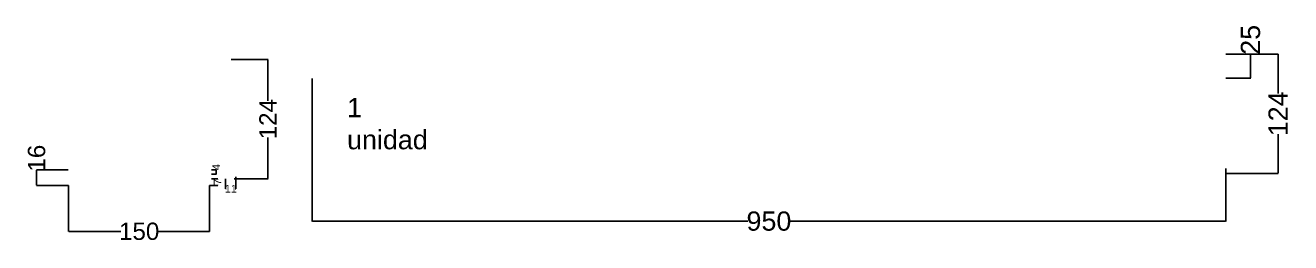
# Model space of a CAD drawing. Header units: inches. Extents: x -100 to 6698, y -3666 to 2622.
# Drawn here: x 5382 to 6698, y 512 to 739 of the extents above; entities that cross this region are included whole.
import ezdxf

# ---------------------------------------------------------------- set-up
doc = ezdxf.new("R2010")
doc.units = ezdxf.units.IN
doc.header["$MEASUREMENT"] = 0
doc.layers.add('Anotacion', color=250, linetype='Continuous')
doc.styles.get("Standard").update_dxf_attribs({"font": 'arial.ttf', "height": 20})
doc.dimstyles.new('Acotacion 2', dxfattribs={"dimtxt": 8, "dimasz": 0.18, "dimexe": 0.18, "dimexo": 0.0625, "dimgap": 0.09, "dimtad": 0, "dimdec": 0, "dimzin": 0, "dimdsep": 46, "dimtxsty": 'Standard', "dimcen": 0.09, "dimadec": 0, "dimazin": 0, "dimtfac": 1, "dimtdec": 0, "dimtofl": 0, "dimtmove": 0, "dimatfit": 3, "dimfxl": 1, "dimtolj": 1, "dimtzin": 0, "dimarcsym": 0})
doc.dimstyles.get("Standard").update_dxf_attribs({"dimtxt": 18, "dimasz": 0.18, "dimexe": 0.18, "dimexo": 0.0625, "dimgap": 0.09, "dimtad": 0, "dimdec": 0, "dimzin": 0, "dimdsep": 46, "dimtxsty": 'Standard', "dimcen": 0.09, "dimadec": 0, "dimazin": 0, "dimtfac": 1, "dimtdec": 0, "dimtofl": 0, "dimtmove": 0, "dimatfit": 3, "dimfxl": 1, "dimtolj": 1, "dimtzin": 0, "dimarcsym": 0})

# ---------------------------------------------------------------- blocks, each defined once
blk = doc.blocks.new('*D2')
at = {"layer": 'Anotacion', "color": 0, "lineweight": -2, "transparency": 16777216}
for p, q in [((5427.3, 571.8), (5427.3, 523.8)), ((5574, 571.8), (5574, 523.8)), ((5427.5, 524), (5481.6, 524)), ((5573.8, 524), (5519.8, 524))]:
    blk.add_line(p, q, dxfattribs=at)
at = {"layer": 'Anotacion', "color": 0, "transparency": 16777216}
for points in [[(5427.5, 524.1), (5427.5, 524), (5427.3, 524)], [(5573.8, 524.1), (5573.8, 524), (5574, 524)]]:
    blk.add_solid(points, dxfattribs=at)
at = {"layer": 'Defpoints', "color": 0, "transparency": 16777216}
for p in [(5427.3, 571.9), (5574, 571.9), (5574, 524)]:
    blk.add_point(p, dxfattribs=at)
at = {"layer": 'Anotacion', "color": 0, "transparency": 16777216, "insert": (5500.7, 524), "char_height": 18, "attachment_point": 5}
blk.add_mtext('\\A1;150', dxfattribs=at)
blk = doc.blocks.new('*D3')
at = {"layer": 'Anotacion', "color": 0, "lineweight": -2, "transparency": 16777216}
for p, q in [((5596.5, 702.9), (5634.7, 702.9)), ((5634.6, 702.7), (5634.6, 659.9)), ((5634.6, 578.9), (5634.6, 621.7)), ((5599.5, 578.7), (5634.7, 578.7))]:
    blk.add_line(p, q, dxfattribs=at)
at = {"layer": 'Anotacion', "color": 0, "transparency": 16777216}
for points in [[(5634.5, 702.7), (5634.6, 702.7), (5634.6, 702.9)], [(5634.5, 578.9), (5634.6, 578.9), (5634.6, 578.7)]]:
    blk.add_solid(points, dxfattribs=at)
at = {"layer": 'Defpoints', "color": 0, "transparency": 16777216}
for p in [(5596.4, 702.9), (5634.6, 702.9), (5599.4, 578.7)]:
    blk.add_point(p, dxfattribs=at)
at = {"layer": 'Anotacion', "color": 0, "transparency": 16777216, "insert": (5634.6, 640.8), "char_height": 18, "attachment_point": 5, "rotation": 90}
blk.add_mtext('\\A1;124', dxfattribs=at)
blk = doc.blocks.new('*D4')
at = {"layer": 'Anotacion', "color": 0, "lineweight": -2, "transparency": 16777216}
for p, q in [((5427, 587.9), (5393.9, 587.9)), ((5394.1, 587.9), (5394.1, 588.1)), ((5394.1, 572.1), (5394.1, 587.7)), ((5427.3, 571.9), (5393.9, 571.9))]:
    blk.add_line(p, q, dxfattribs=at)
at = {"layer": 'Anotacion', "color": 0, "transparency": 16777216}
for points in [[(5394.1, 587.7), (5394.1, 587.7), (5394.1, 587.9)], [(5394.1, 572.1), (5394.1, 572.1), (5394.1, 571.9)]]:
    blk.add_solid(points, dxfattribs=at)
at = {"layer": 'Defpoints', "color": 0, "transparency": 16777216}
for p in [(5394.1, 587.9), (5427.1, 587.9), (5427.3, 571.9)]:
    blk.add_point(p, dxfattribs=at)
at = {"layer": 'Anotacion', "color": 0, "transparency": 16777216, "insert": (5394.1, 600.2), "char_height": 18, "attachment_point": 5, "rotation": 90}
blk.add_mtext('\\A1;16', dxfattribs=at)
blk = doc.blocks.new('*D6')
at = {"layer": 'Anotacion', "color": 0, "lineweight": -2, "transparency": 16777216}
for p, q in [((5574, 571.9), (5582.5, 571.9)), ((5576, 578.7), (5582.5, 578.7)), ((5582.3, 578.5), (5582.3, 578)), ((5582.3, 572.1), (5582.3, 572.6))]:
    blk.add_line(p, q, dxfattribs=at)
at = {"layer": 'Anotacion', "color": 0, "transparency": 16777216}
for points in [[(5582.3, 578.5), (5582.4, 578.5), (5582.3, 578.7)], [(5582.3, 572.1), (5582.4, 572.1), (5582.3, 571.9)]]:
    blk.add_solid(points, dxfattribs=at)
at = {"layer": 'Defpoints', "color": 0, "transparency": 16777216}
for p in [(5574, 571.9), (5576, 578.7), (5582.3, 578.7)]:
    blk.add_point(p, dxfattribs=at)
at = {"layer": 'Anotacion', "color": 0, "transparency": 16777216, "insert": (5582.3, 575.3), "char_height": 8, "attachment_point": 5, "rotation": 90}
blk.add_mtext('\\A1;7', dxfattribs=at)
blk = doc.blocks.new('*D7')
at = {"layer": 'Anotacion', "color": 0, "lineweight": -2, "transparency": 16777216}
for p, q in [((5576, 587.9), (5581, 587.9)), ((5576, 583.7), (5581, 583.7)), ((5580.8, 587.9), (5580.8, 588.1)), ((5580.8, 583.9), (5580.8, 587.7))]:
    blk.add_line(p, q, dxfattribs=at)
at = {"layer": 'Anotacion', "color": 0, "transparency": 16777216}
for points in [[(5580.8, 587.7), (5580.9, 587.7), (5580.8, 587.9)], [(5580.8, 583.9), (5580.9, 583.9), (5580.8, 583.7)]]:
    blk.add_solid(points, dxfattribs=at)
at = {"layer": 'Defpoints', "color": 0, "transparency": 16777216}
for p in [(5576, 587.9), (5576, 583.7), (5580.8, 587.9)]:
    blk.add_point(p, dxfattribs=at)
at = {"layer": 'Anotacion', "color": 0, "transparency": 16777216, "insert": (5580.8, 590.9), "char_height": 8, "attachment_point": 5, "rotation": 90}
blk.add_mtext('\\A1;4', dxfattribs=at)
blk = doc.blocks.new('*D8')
at = {"layer": 'Anotacion', "color": 0, "lineweight": -2, "transparency": 16777216}
for p, q in [((5601.4, 580.7), (5601.4, 568.2)), ((5590.5, 578.7), (5590.5, 568.2)), ((5590.7, 568.4), (5591.3, 568.4)), ((5601.3, 568.4), (5600.6, 568.4))]:
    blk.add_line(p, q, dxfattribs=at)
at = {"layer": 'Anotacion', "color": 0, "transparency": 16777216}
for points in [[(5590.7, 568.4), (5590.7, 568.4), (5590.5, 568.4)], [(5601.3, 568.4), (5601.3, 568.4), (5601.4, 568.4)]]:
    blk.add_solid(points, dxfattribs=at)
at = {"layer": 'Defpoints', "color": 0, "transparency": 16777216}
for p in [(5601.4, 580.7), (5590.5, 578.7), (5590.5, 568.4)]:
    blk.add_point(p, dxfattribs=at)
at = {"layer": 'Anotacion', "color": 0, "transparency": 16777216, "insert": (5596, 568.4), "char_height": 8, "attachment_point": 5}
blk.add_mtext('\\A1;11', dxfattribs=at)
blk = doc.blocks.new('*D13')
at = {"layer": 'Anotacion', "color": 0, "lineweight": -2, "transparency": 16777216}
for p, q in [((5680.6, 683.3), (5680.6, 534.4)), ((6630.6, 589.3), (6630.6, 534.4)), ((5680.8, 534.6), (6133.5, 534.6)), ((6630.5, 534.6), (6177.8, 534.6))]:
    blk.add_line(p, q, dxfattribs=at)
at = {"layer": 'Anotacion', "color": 0, "transparency": 16777216}
for points in [[(5680.8, 534.6), (5680.8, 534.6), (5680.6, 534.6)], [(6630.5, 534.6), (6630.5, 534.6), (6630.6, 534.6)]]:
    blk.add_solid(points, dxfattribs=at)
at = {"layer": 'Defpoints', "color": 0, "transparency": 16777216}
for p in [(5680.6, 683.4, -0.1), (6630.6, 589.3, -4.8), (6630.6, 534.6)]:
    blk.add_point(p, dxfattribs=at)
at = {"layer": 'Anotacion', "color": 0, "transparency": 16777216, "insert": (6155.6, 534.6), "char_height": 20, "attachment_point": 5}
blk.add_mtext('\\A1;950', dxfattribs=at)
blk = doc.blocks.new('*D14')
at = {"layer": 'Anotacion', "color": 0, "lineweight": -2, "transparency": 16777216}
for p, q in [((6630.7, 708.5), (6685.3, 708.5)), ((6685.1, 708.4), (6685.1, 667.6)), ((6685.1, 584.5), (6685.1, 625.2)), ((6630.7, 584.4), (6685.3, 584.4))]:
    blk.add_line(p, q, dxfattribs=at)
at = {"layer": 'Anotacion', "color": 0, "transparency": 16777216}
for points in [[(6685.1, 708.4), (6685.1, 708.4), (6685.1, 708.5)], [(6685.1, 584.5), (6685.1, 584.5), (6685.1, 584.4)]]:
    blk.add_solid(points, dxfattribs=at)
at = {"layer": 'Defpoints', "color": 0, "transparency": 16777216}
for p in [(6630.6, 708.5, -5.8), (6685.1, 708.5), (6630.6, 584.4, -8.8)]:
    blk.add_point(p, dxfattribs=at)
at = {"layer": 'Anotacion', "color": 0, "transparency": 16777216, "insert": (6685.1, 646.4), "char_height": 20, "attachment_point": 5, "rotation": 90}
blk.add_mtext('\\A1;124', dxfattribs=at)
blk = doc.blocks.new('*D15')
at = {"layer": 'Anotacion', "color": 0, "lineweight": -2, "transparency": 16777216}
for p, q in [((6630.7, 708.5), (6656.7, 708.5)), ((6656.5, 708.5), (6656.5, 708.7)), ((6656.5, 683.7), (6656.5, 708.4)), ((6630.7, 683.5), (6656.7, 683.5))]:
    blk.add_line(p, q, dxfattribs=at)
at = {"layer": 'Anotacion', "color": 0, "transparency": 16777216}
for points in [[(6656.5, 708.4), (6656.6, 708.4), (6656.5, 708.5)], [(6656.5, 683.7), (6656.6, 683.7), (6656.5, 683.5)]]:
    blk.add_solid(points, dxfattribs=at)
at = {"layer": 'Defpoints', "color": 0, "transparency": 16777216}
for p in [(6630.6, 708.5, -5.8), (6656.5, 708.5), (6630.6, 683.5, -5.8)]:
    blk.add_point(p, dxfattribs=at)
at = {"layer": 'Anotacion', "color": 0, "transparency": 16777216, "insert": (6656.5, 723.4), "char_height": 20, "attachment_point": 5, "rotation": 90}
blk.add_mtext('\\A1;25', dxfattribs=at)

msp = doc.modelspace()

# ---------------------------------------------------------------- texts
at = {"layer": 'Anotacion', "extrusion": (9.45646e-13, -1, -2.14386e-15), "insert": (5387.3, 683.4, -29.2), "char_height": 20, "attachment_point": 1, "text_direction": (1, 0, 0)}
msp.add_mtext_dynamic_manual_height_columns('14 izq\\P14 der', width=181.029, gutter_width=100, heights=[0], dxfattribs=at)
at = {"layer": 'Anotacion', "extrusion": (2.22045e-16, -1, 2.83277e-16), "insert": (5425.5, 683.4, 247.2), "char_height": 20, "attachment_point": 1, "text_direction": (1, 0, 0)}
msp.add_mtext_dynamic_manual_height_columns('4\\P unidades', width=124.396, gutter_width=100, heights=[0], dxfattribs=at)
at = {"layer": 'Anotacion', "extrusion": (9.49628e-13, -1, 2.1086e-28), "insert": (5744.4, 683.4, -589.3), "char_height": 0.2, "attachment_point": 1, "text_direction": (0, 0, 1)}
msp.add_mtext_dynamic_manual_height_columns('14 mano izquierda\\P14 mano derecha', width=405.366, gutter_width=1, heights=[0], dxfattribs=at)
at = {"layer": 'Anotacion', "insert": (5716.9, 662.8, 4.9), "char_height": 20, "attachment_point": 1}
msp.add_mtext_dynamic_manual_height_columns('1\\Punidad', width=150.303, gutter_width=100, heights=[0], dxfattribs=at)

# ---------------------------------------------------------------- dimensions: what is measured, and where the dimension line sits
at = {"layer": 'Anotacion'}
for base, p1, p2, dimstyle, picture, middle in [((6656.5, 708.5), (6630.6, 683.5, -5.8), (6630.6, 708.5, -5.8), 'Standard', '*D15', (6656.5, 723.4)), ((6685.1, 708.5), (6630.6, 584.4, -8.8), (6630.6, 708.5, -5.8), 'Standard', '*D14', (6685.1, 646.4)), ((5394.1, 587.9), (5427.3, 571.9), (5427.1, 587.9), 'Standard', '*D4', (5394.1, 600.2)), ((5580.8, 587.9), (5576, 583.7), (5576, 587.9), 'Acotacion 2', '*D7', (5580.8, 590.9)), ((5582.3, 578.7), (5574, 571.9), (5576, 578.7), 'Acotacion 2', '*D6', (5582.3, 575.3))]:
    dim = msp.add_linear_dim(base=base, p1=p1, p2=p2, angle=90, dimstyle=dimstyle, dxfattribs=at)
    dim.commit()
    dim.dimension.update_dxf_attribs({"geometry": picture, "text_midpoint": middle})
dim = msp.add_linear_dim(base=(5634.6, 702.9), p1=(5599.4, 578.7), p2=(5596.4, 702.9), angle=90, text='124', dimstyle='Standard', dxfattribs=at)
dim.commit()
dim.dimension.update_dxf_attribs({"geometry": '*D3', "text_midpoint": (5634.6, 640.8)})
for base, p1, p2, dimstyle, picture, middle in [((6630.6, 534.6), (5680.6, 683.4, -0.1), (6630.6, 589.3, -4.8), 'Standard', '*D13', (6155.6, 534.6)), ((5590.5, 568.4), (5601.4, 580.7), (5590.5, 578.7), 'Acotacion 2', '*D8', (5596, 568.4))]:
    dim = msp.add_linear_dim(base=base, p1=p1, p2=p2, dimstyle=dimstyle, dxfattribs=at)
    dim.commit()
    dim.dimension.update_dxf_attribs({"geometry": picture, "text_midpoint": middle})
dim = msp.add_linear_dim(base=(5574, 524), p1=(5427.3, 571.9), p2=(5574, 571.9), text='150', dimstyle='Standard', dxfattribs=at)
dim.commit()
dim.dimension.update_dxf_attribs({"geometry": '*D2', "text_midpoint": (5500.7, 524)})

doc.saveas('drawing.dxf')
